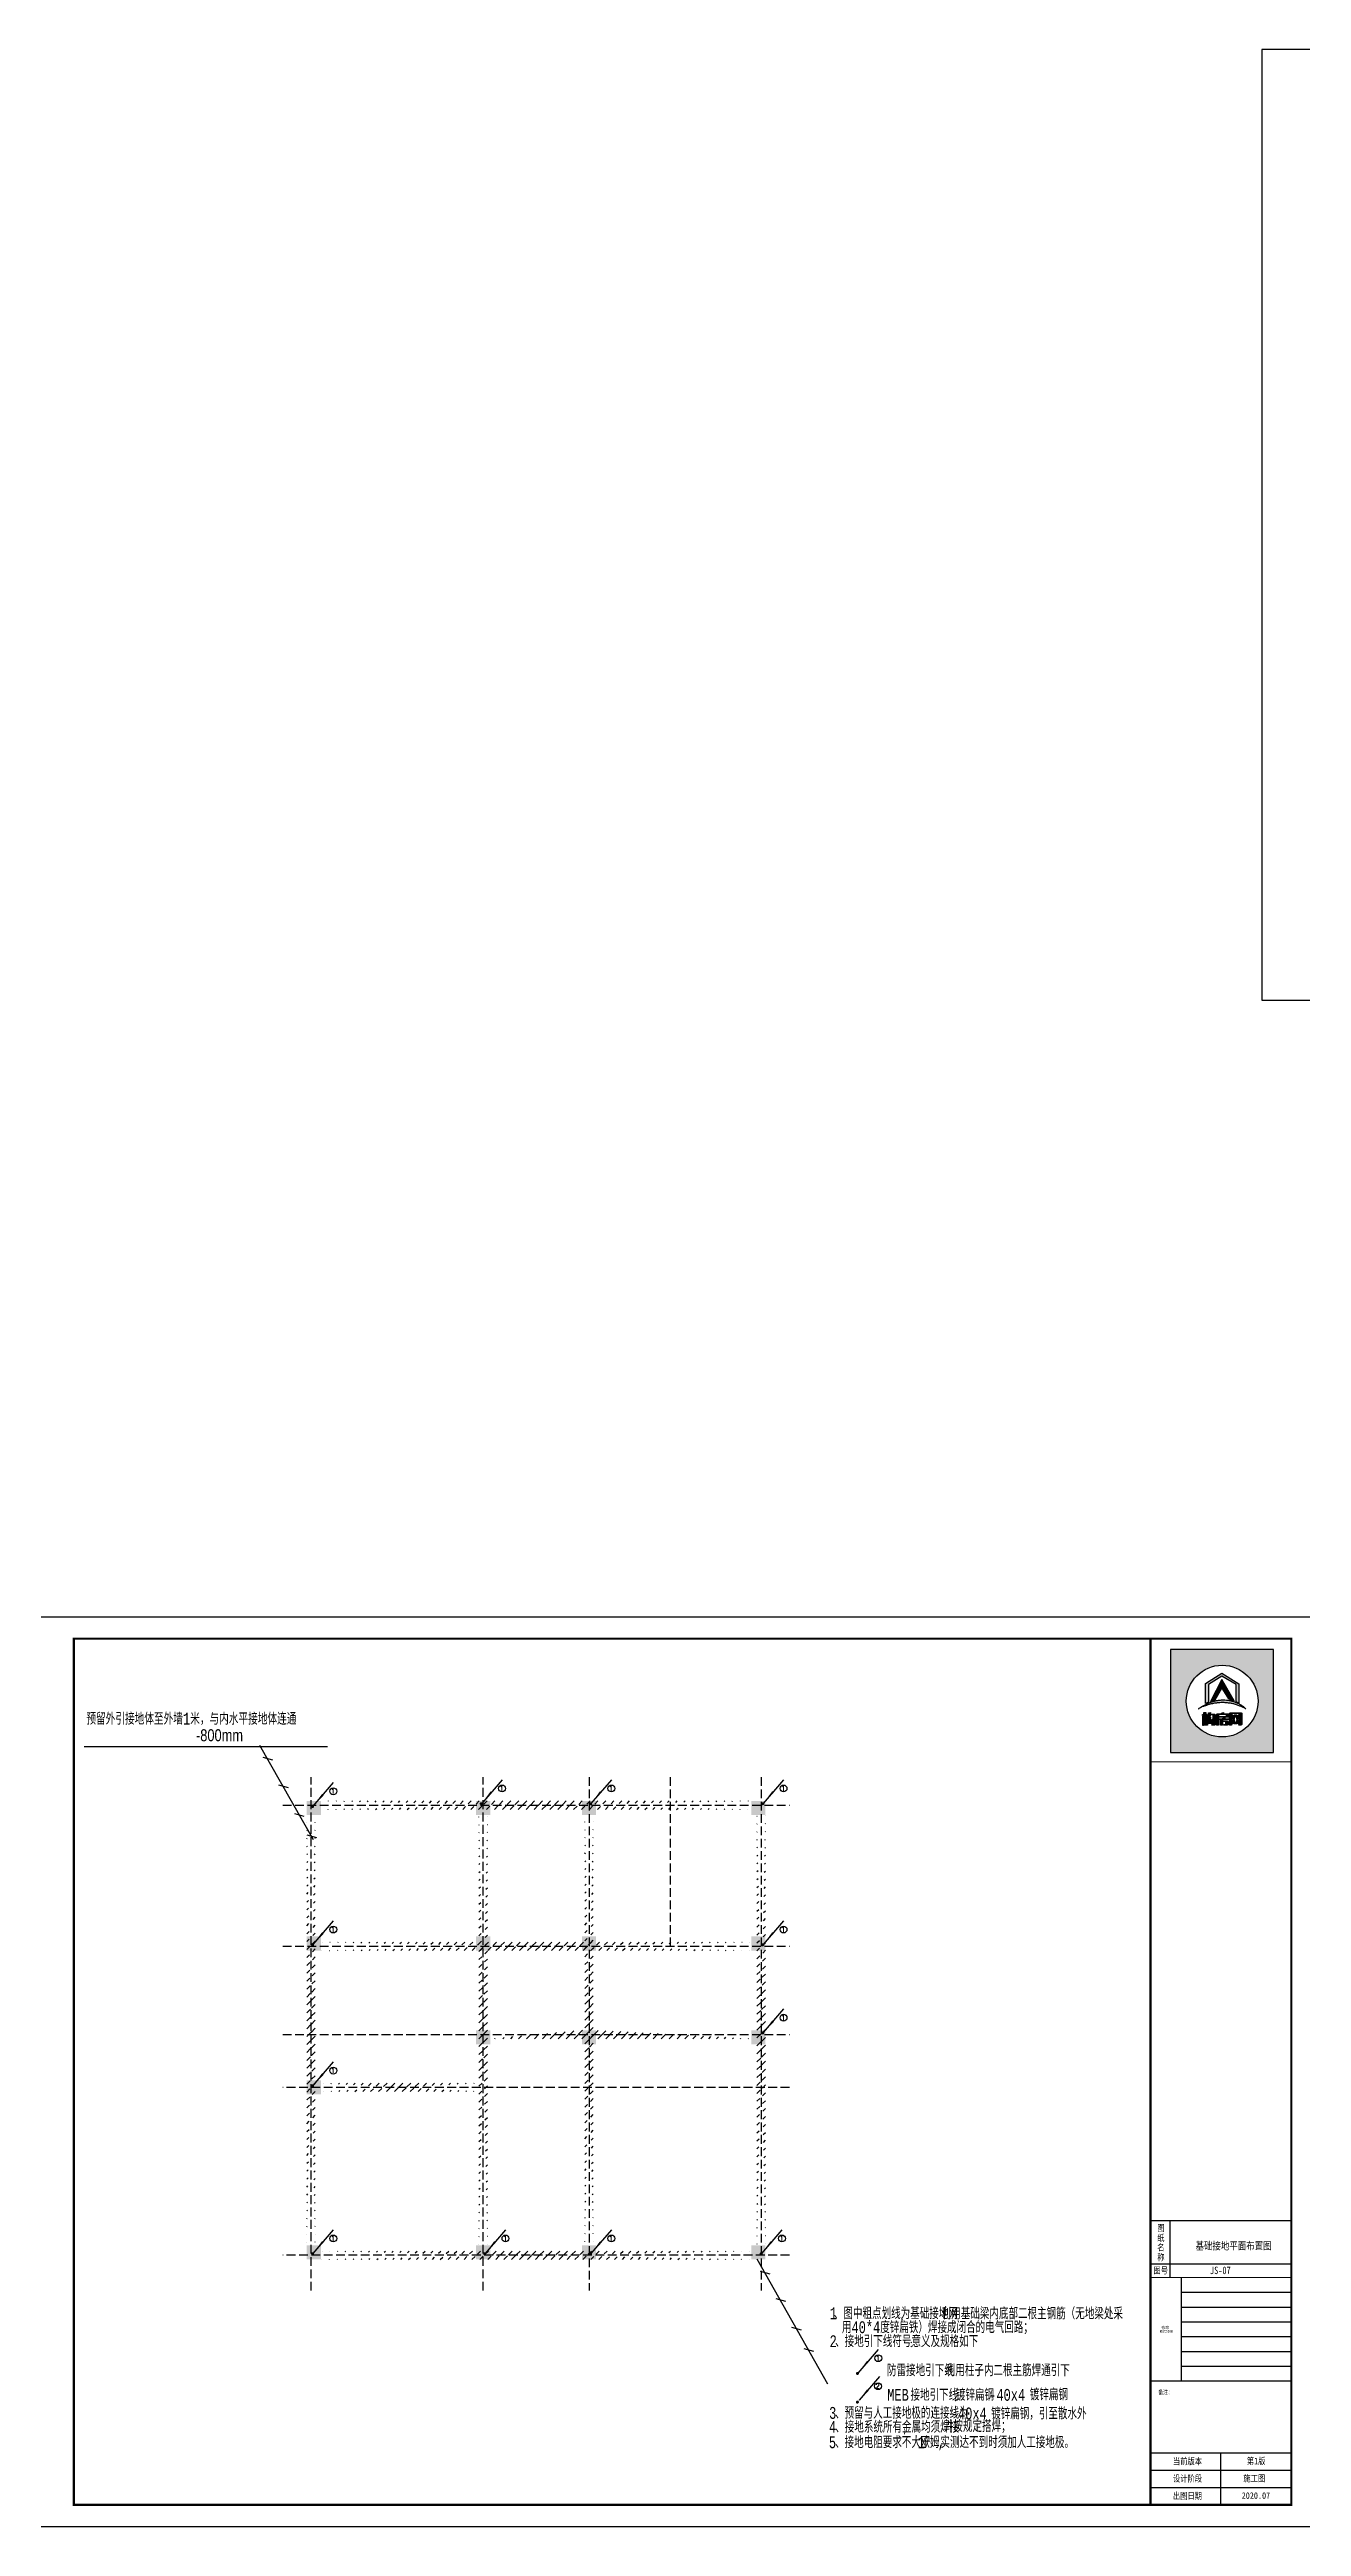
# Model space of a CAD drawing. Header units: millimetres. Extents: x -807114 to 42513, y -468455 to -61603.
# Drawn here: x -107660 to -72179, y -228981 to -158752 of the extents above; entities that cross this region are included whole.
import ezdxf
from ezdxf.enums import TextEntityAlignment as Align

# ---------------------------------------------------------------- set-up
doc = ezdxf.new("R2010")
doc.units = ezdxf.units.MM
doc.header["$LTSCALE"] = 1000
doc.linetypes.add('DASH', pattern=[0.35, 0.25, -0.1])
for name, color, linetype in [('2', 2, 'Continuous'), ('_汉字', 7, 'Continuous'), ('JD', 7, 'Continuous'), ('PUB_TEXT', 3, 'Continuous'), ('PUB_TITLE', 4, 'Continuous'), ('SHTLN', 210, 'Continuous'), ('WIRE-接地', 210, 'Continuous'), ('WIRE-照明', 230, 'Continuous'), ('建-文字', 7, 'Continuous'), ('建-轴', 1, 'Continuous')]:
    doc.layers.add(name, color=color, linetype=linetype)
doc.styles.add('_TXT', font='SIMPLEX.shx', dxfattribs={"width": 0.6})
doc.styles.add('DX8', font='stand_e1.shx', dxfattribs={"width": 0.8, "bigfont": 'stand_c1.shx'})
doc.styles.add('HZTXT', font='MONOTXT', dxfattribs={"width": 0.7, "height": 450, "bigfont": 'HZTXT'})
doc.styles.add('ROMANS', font='romans', dxfattribs={"width": 0.8})
doc.styles.add('uni-黑体', font='simhei.ttf')
doc.styles.add('ZDBOX', font='simsun.ttc', dxfattribs={"width": 0.7})
doc.styles.add('宋体', font='simsun.ttc', dxfattribs={"width": 0.8})
pattern_1 = [(45, (0, 0), (-112.2532, 112.2532), [])]

# ---------------------------------------------------------------- blocks, each defined once
blk = doc.blocks.new('sadasfafa')
h = blk.add_hatch(color=252)
h.dxf.hatch_style = 1
h.paths.add_polyline_path([(1853311, -2488040), (1853311, -2490368), (1855639, -2490368), (1855639, -2488040)])
h.paths.add_polyline_path([(1855286, -2489204, 1), (1853664, -2489204, 1)], flags=16)
edge = h.paths.add_edge_path(flags=0)
edge.add_spline(control_points=[(1853945, -2489376), (1853935, -2489385), (1854022, -2489327), (1854064, -2489324), (1854178, -2489280), (1854273, -2489257), (1854375, -2489242), (1854470, -2489236), (1854555, -2489239), (1854630, -2489250), (1854700, -2489259), (1854781, -2489280), (1854854, -2489303), (1854917, -2489335), (1854967, -2489354), (1854993, -2489368), (1855014, -2489382), (1854982, -2489354), (1854965, -2489332), (1854910, -2489297), (1854854, -2489260), (1854784, -2489234), (1854713, -2489206), (1854640, -2489189), (1854569, -2489179), (1854497, -2489176), (1854414, -2489178), (1854321, -2489198), (1854229, -2489222), (1854147, -2489257), (1854080, -2489292), (1854021, -2489325), (1853977, -2489352), (1853953, -2489369), (1853945, -2489376)], knot_values=[0, 0, 0, 0, 114.670179, 423.637006, 763.89867, 1083.683754, 1343.405239, 1688.07646, 1952.326814, 2113.699055, 2375.693807, 2595.188681, 2872.839541, 3068.155951, 3238.592156, 3348.056762, 3361.095167, 3431.805845, 3527.265261, 3733.200323, 3952.805082, 4160.23278, 4398.128766, 4650.488133, 4837.16968, 5050.428326, 5308.684497, 5588.159898, 5913.430939, 6163.12325, 6398.139207, 6601.625078, 6772.549769, 6871.149972, 6871.149972, 6871.149972, 6871.149972], degree=3, periodic=1)
h.paths.add_polyline_path([(1854530, -2489580), (1854534, -2489580), (1854534, -2489603), (1854618, -2489603), (1854618, -2489621), (1854481, -2489621), (1854481, -2489650), (1854589, -2489650), (1854599, -2489656), (1854606, -2489666), (1854606, -2489733), (1854600, -2489742), (1854590, -2489750), (1854506, -2489750), (1854514, -2489740), (1854518, -2489731), (1854552, -2489731), (1854558, -2489728), (1854560, -2489721), (1854560, -2489675), (1854558, -2489670), (1854553, -2489667), (1854481, -2489667), (1854481, -2489750), (1854436, -2489750), (1854436, -2489626), (1854433, -2489621), (1854406, -2489621), (1854406, -2489603), (1854488, -2489603), (1854488, -2489590)], flags=0)
h.paths.add_polyline_path([(1854486, -2489468), (1854506, -2489461), (1854506, -2489485), (1854510, -2489489), (1854601, -2489489), (1854609, -2489494), (1854615, -2489502), (1854615, -2489556), (1854607, -2489564), (1854599, -2489569), (1854401, -2489569), (1854394, -2489573), (1854394, -2489750), (1854349, -2489750), (1854349, -2489504), (1854355, -2489495), (1854367, -2489489), (1854462, -2489489), (1854462, -2489474)], flags=0)
h.paths.add_polyline_path([(1854394, -2489554), (1854394, -2489512), (1854404, -2489506), (1854562, -2489506), (1854570, -2489513), (1854570, -2489554)], flags=0)
h.paths.add_polyline_path([(1854214, -2489569), (1854203, -2489632), (1854193, -2489683), (1854194, -2489689), (1854218, -2489689), (1854220, -2489683), (1854214, -2489633), (1854254, -2489614), (1854263, -2489686), (1854263, -2489700), (1854255, -2489709), (1854159, -2489709), (1854150, -2489702), (1854148, -2489692), (1854173, -2489569)], flags=0)
h.paths.add_polyline_path([(1854187, -2489466), (1854213, -2489458), (1854207, -2489496), (1854296, -2489496), (1854305, -2489498), (1854312, -2489505), (1854314, -2489513), (1854314, -2489733), (1854310, -2489741), (1854301, -2489750), (1854231, -2489750), (1854238, -2489741), (1854243, -2489730), (1854261, -2489730), (1854268, -2489727), (1854270, -2489720), (1854270, -2489531), (1854270, -2489526), (1854267, -2489521), (1854260, -2489516), (1854202, -2489516), (1854201, -2489534), (1854196, -2489558), (1854150, -2489558), (1854159, -2489535), (1854165, -2489504), (1854167, -2489471)], flags=0)
h.paths.add_polyline_path([(1854140, -2489544), (1854140, -2489750), (1854114, -2489750), (1854114, -2489544)], flags=0)
h.paths.add_polyline_path([(1854056, -2489544), (1854053, -2489750), (1854031, -2489750), (1854031, -2489544)], flags=0)
h.paths.add_polyline_path([(1854107, -2489459), (1854107, -2489508), (1854139, -2489508), (1854139, -2489527), (1854107, -2489527), (1854107, -2489750), (1854062, -2489750), (1854062, -2489527), (1854029, -2489527), (1854029, -2489508), (1854062, -2489508), (1854062, -2489459)], flags=0)
h.paths.add_polyline_path([(1854209, -2489211), (1854471, -2488714), (1854743, -2489200), (1854618, -2489155), (1854470, -2488913), (1854318, -2489172)], flags=0)
h.paths.add_polyline_path([(1854102, -2488808), (1854470, -2488575), (1854848, -2488810), (1854848, -2489247), (1854790, -2489223), (1854790, -2488832), (1854471, -2488643), (1854168, -2488829), (1854168, -2489231), (1854102, -2489257)], flags=0)
h.paths.add_polyline_path([(1854685, -2489750), (1854641, -2489750), (1854641, -2489488), (1854641, -2489484), (1854646, -2489475), (1854656, -2489467), (1854898, -2489467), (1854907, -2489471), (1854916, -2489478), (1854916, -2489731), (1854908, -2489743), (1854902, -2489750), (1854847, -2489750), (1854858, -2489732), (1854866, -2489731), (1854869, -2489724), (1854869, -2489718), (1854867, -2489718), (1854836, -2489718), (1854826, -2489684), (1854814, -2489718), (1854746, -2489718), (1854736, -2489684), (1854722, -2489718), (1854689, -2489718), (1854689, -2489709), (1854691, -2489709), (1854720, -2489621), (1854685, -2489512)], flags=0)
h.paths.add_polyline_path([(1854779, -2489518), (1854809, -2489621), (1854781, -2489709), (1854777, -2489709), (1854750, -2489621), (1854775, -2489518)], flags=0)
h = blk.add_hatch(color=7)
h.dxf.hatch_style = 1
h.paths.add_polyline_path([(1854102, -2489257), (1854168, -2489231), (1854168, -2488829), (1854471, -2488643), (1854790, -2488832), (1854790, -2489223), (1854848, -2489247), (1854848, -2488810), (1854470, -2488575), (1854102, -2488808)])
h = blk.add_hatch(color=7)
h.dxf.hatch_style = 1
h.paths.add_polyline_path([(1854318, -2489172), (1854470, -2488913), (1854618, -2489155), (1854743, -2489200), (1854471, -2488714), (1854209, -2489211)])
h = blk.add_hatch(color=7)
h.dxf.hatch_style = 1
edge = h.paths.add_edge_path()
edge.add_spline(control_points=[(1853945, -2489376), (1853953, -2489369), (1853977, -2489352), (1854021, -2489325), (1854080, -2489292), (1854147, -2489257), (1854229, -2489222), (1854321, -2489198), (1854414, -2489178), (1854497, -2489176), (1854569, -2489179), (1854640, -2489189), (1854713, -2489206), (1854784, -2489234), (1854854, -2489260), (1854910, -2489297), (1854965, -2489332), (1854982, -2489354), (1855014, -2489382), (1854993, -2489368), (1854967, -2489354), (1854917, -2489335), (1854854, -2489303), (1854781, -2489280), (1854700, -2489259), (1854630, -2489250), (1854555, -2489239), (1854470, -2489236), (1854375, -2489242), (1854273, -2489257), (1854178, -2489280), (1854064, -2489324), (1854022, -2489327), (1853935, -2489385), (1853945, -2489376)], knot_values=[0, 0, 0, 0, 98.600203, 269.524894, 473.010766, 708.026723, 957.719033, 1282.990074, 1562.465475, 1820.721647, 2033.980292, 2220.661839, 2473.021206, 2710.917192, 2918.34489, 3137.949649, 3343.884711, 3439.344127, 3510.054805, 3523.09321, 3632.557816, 3802.994021, 3998.310431, 4275.961291, 4495.456165, 4757.450917, 4918.823158, 5183.073513, 5527.744733, 5787.466218, 6107.251302, 6447.512966, 6756.479793, 6871.149972, 6871.149972, 6871.149972, 6871.149972], degree=3, periodic=1)
h = blk.add_hatch(color=7)
h.dxf.hatch_style = 1
h.paths.add_polyline_path([(1854062, -2489459), (1854062, -2489508), (1854029, -2489508), (1854029, -2489527), (1854062, -2489527), (1854062, -2489750), (1854107, -2489750), (1854107, -2489527), (1854139, -2489527), (1854139, -2489508), (1854107, -2489508), (1854107, -2489459)])
h = blk.add_hatch(color=7)
h.dxf.hatch_style = 1
h.paths.add_polyline_path([(1854031, -2489544), (1854031, -2489750), (1854053, -2489750), (1854056, -2489544)])
h = blk.add_hatch(color=7)
h.dxf.hatch_style = 1
h.paths.add_polyline_path([(1854114, -2489544), (1854114, -2489750), (1854140, -2489750), (1854140, -2489544)])
h = blk.add_hatch(color=7)
h.dxf.hatch_style = 1
h.paths.add_polyline_path([(1854173, -2489569), (1854148, -2489692), (1854150, -2489702), (1854159, -2489709), (1854255, -2489709), (1854263, -2489700), (1854263, -2489686), (1854254, -2489614), (1854214, -2489633), (1854220, -2489683), (1854218, -2489689), (1854194, -2489689), (1854193, -2489683), (1854203, -2489632), (1854214, -2489569)])
h = blk.add_hatch(color=7)
h.dxf.hatch_style = 1
h.paths.add_polyline_path([(1854167, -2489471), (1854165, -2489504), (1854159, -2489535), (1854150, -2489558), (1854196, -2489558), (1854201, -2489534), (1854202, -2489516), (1854260, -2489516), (1854267, -2489521), (1854270, -2489526), (1854270, -2489531), (1854270, -2489720), (1854268, -2489727), (1854261, -2489730), (1854243, -2489730), (1854238, -2489741), (1854231, -2489750), (1854301, -2489750), (1854310, -2489741), (1854314, -2489733), (1854314, -2489513), (1854312, -2489505), (1854305, -2489498), (1854296, -2489496), (1854207, -2489496), (1854213, -2489458), (1854187, -2489466)])
h = blk.add_hatch(color=7)
h.dxf.hatch_style = 1
h.paths.add_polyline_path([(1854462, -2489474), (1854462, -2489489), (1854367, -2489489), (1854355, -2489495), (1854349, -2489504), (1854349, -2489750), (1854394, -2489750), (1854394, -2489573), (1854401, -2489569), (1854599, -2489569), (1854607, -2489564), (1854615, -2489556), (1854615, -2489502), (1854609, -2489494), (1854601, -2489489), (1854510, -2489489), (1854506, -2489485), (1854506, -2489461), (1854486, -2489468)])
h.paths.add_polyline_path([(1854394, -2489554), (1854394, -2489512), (1854404, -2489506), (1854562, -2489506), (1854570, -2489513), (1854570, -2489554)], flags=16)
h = blk.add_hatch(color=7)
h.dxf.hatch_style = 1
h.paths.add_polyline_path([(1854488, -2489590), (1854488, -2489603), (1854406, -2489603), (1854406, -2489621), (1854433, -2489621), (1854436, -2489626), (1854436, -2489750), (1854481, -2489750), (1854481, -2489667), (1854553, -2489667), (1854558, -2489670), (1854560, -2489675), (1854560, -2489721), (1854558, -2489728), (1854552, -2489731), (1854518, -2489731), (1854514, -2489740), (1854506, -2489750), (1854590, -2489750), (1854600, -2489742), (1854606, -2489733), (1854606, -2489666), (1854599, -2489656), (1854589, -2489650), (1854481, -2489650), (1854481, -2489621), (1854618, -2489621), (1854618, -2489603), (1854534, -2489603), (1854534, -2489580), (1854530, -2489580)])
h = blk.add_hatch(color=7)
h.dxf.hatch_style = 1
h.paths.add_polyline_path([(1854685, -2489512), (1854685, -2489493), (1854693, -2489483), (1854862, -2489483), (1854869, -2489491), (1854869, -2489724), (1854866, -2489731), (1854858, -2489732), (1854847, -2489750), (1854902, -2489750), (1854908, -2489743), (1854916, -2489731), (1854916, -2489478), (1854907, -2489471), (1854898, -2489467), (1854656, -2489467), (1854646, -2489475), (1854641, -2489484), (1854641, -2489488), (1854641, -2489750), (1854685, -2489750)])
h = blk.add_hatch(color=7)
h.dxf.hatch_style = 1
h.paths.add_polyline_path([(1854866, -2489709), (1854840, -2489621), (1854866, -2489512), (1854836, -2489512), (1854824, -2489558), (1854808, -2489512), (1854745, -2489512), (1854734, -2489557), (1854719, -2489512), (1854689, -2489512), (1854720, -2489621), (1854691, -2489709), (1854689, -2489709), (1854689, -2489710), (1854689, -2489718), (1854722, -2489718), (1854736, -2489684), (1854746, -2489718), (1854814, -2489718), (1854826, -2489684), (1854836, -2489718), (1854867, -2489718), (1854867, -2489709)])
h.paths.add_polyline_path([(1854779, -2489518), (1854809, -2489621), (1854781, -2489709), (1854777, -2489709), (1854750, -2489621), (1854775, -2489518)], flags=16)
for points in [[(1855639, -2488040), (1853311, -2488040), (1853311, -2490368), (1855639, -2490368)], [(1854102, -2489257), (1854102, -2488808), (1854470, -2488575), (1854848, -2488810), (1854848, -2489247), (1854790, -2489223), (1854790, -2488832), (1854471, -2488643), (1854168, -2488829), (1854168, -2489231)], [(1854209, -2489211), (1854318, -2489172), (1854470, -2488913), (1854618, -2489155), (1854743, -2489200), (1854471, -2488714)], [(1854062, -2489459), (1854107, -2489459), (1854107, -2489508), (1854139, -2489508), (1854139, -2489527), (1854107, -2489527), (1854107, -2489750), (1854062, -2489750), (1854062, -2489527), (1854029, -2489527), (1854029, -2489508), (1854062, -2489508)], [(1854056, -2489544), (1854031, -2489544), (1854031, -2489750), (1854053, -2489750)], [(1854114, -2489544), (1854140, -2489544), (1854140, -2489750), (1854114, -2489750)], [(1854462, -2489474), (1854486, -2489468), (1854506, -2489461), (1854506, -2489485), (1854510, -2489489), (1854601, -2489489), (1854609, -2489494), (1854615, -2489502), (1854615, -2489556), (1854607, -2489564), (1854599, -2489569), (1854401, -2489569), (1854394, -2489573), (1854394, -2489750), (1854349, -2489750), (1854349, -2489504), (1854355, -2489495), (1854367, -2489489), (1854462, -2489489)], [(1854394, -2489554), (1854570, -2489554), (1854570, -2489513), (1854562, -2489506), (1854404, -2489506), (1854394, -2489512)], [(1854488, -2489590), (1854530, -2489580), (1854534, -2489580), (1854534, -2489603), (1854618, -2489603), (1854618, -2489621), (1854481, -2489621), (1854481, -2489650), (1854589, -2489650), (1854599, -2489656), (1854606, -2489666), (1854606, -2489733), (1854600, -2489742), (1854590, -2489750), (1854506, -2489750), (1854514, -2489740), (1854518, -2489731), (1854552, -2489731), (1854558, -2489728), (1854560, -2489721), (1854560, -2489675), (1854558, -2489670), (1854553, -2489667), (1854481, -2489667), (1854481, -2489750), (1854436, -2489750), (1854436, -2489626), (1854433, -2489621), (1854406, -2489621), (1854406, -2489603), (1854488, -2489603)], [(1854641, -2489750), (1854641, -2489488), (1854641, -2489484), (1854646, -2489475), (1854656, -2489467), (1854898, -2489467), (1854907, -2489471), (1854916, -2489478), (1854916, -2489731), (1854908, -2489743), (1854902, -2489750), (1854847, -2489750), (1854858, -2489732), (1854866, -2489731), (1854869, -2489724), (1854869, -2489491), (1854862, -2489483), (1854693, -2489483), (1854685, -2489493), (1854685, -2489750)], [(1854775, -2489518), (1854779, -2489518), (1854809, -2489621), (1854781, -2489709), (1854777, -2489709), (1854750, -2489621)]]:
    blk.add_lwpolyline(points, close=True)
for points in [[(1854173, -2489569), (1854214, -2489569), (1854203, -2489632), (1854193, -2489683), (1854194, -2489689), (1854218, -2489689), (1854220, -2489683), (1854214, -2489633), (1854254, -2489614), (1854263, -2489686), (1854263, -2489700), (1854255, -2489709), (1854159, -2489709), (1854150, -2489702), (1854148, -2489692), (1854173, -2489569)], [(1854167, -2489471), (1854187, -2489466), (1854213, -2489458), (1854207, -2489496), (1854296, -2489496), (1854305, -2489498), (1854312, -2489505), (1854314, -2489513), (1854314, -2489733), (1854310, -2489741), (1854301, -2489750), (1854231, -2489750), (1854238, -2489741), (1854243, -2489730), (1854261, -2489730), (1854268, -2489727), (1854270, -2489720), (1854270, -2489531), (1854270, -2489526), (1854267, -2489521), (1854260, -2489516), (1854202, -2489516), (1854201, -2489534), (1854196, -2489558), (1854150, -2489558), (1854150, -2489558), (1854159, -2489535), (1854165, -2489504), (1854167, -2489471)], [(1854866, -2489709), (1854866, -2489709), (1854867, -2489709), (1854867, -2489718), (1854836, -2489718), (1854826, -2489684), (1854814, -2489718), (1854746, -2489718), (1854736, -2489684), (1854722, -2489718), (1854689, -2489718), (1854689, -2489710), (1854689, -2489709), (1854691, -2489709), (1854720, -2489621), (1854689, -2489512)]]:
    blk.add_lwpolyline(points)
at = {"color": 7}
blk.add_lwpolyline([(1854689, -2489512), (1854719, -2489512), (1854734, -2489557), (1854745, -2489512), (1854808, -2489512), (1854824, -2489558), (1854836, -2489512), (1854866, -2489512), (1854840, -2489621), (1854866, -2489709)], dxfattribs=at)
blk.add_circle((1854475, -2489204), 811)
at = {"start_tangent": (-0.74079, -0.671736), "end_tangent": (-0.74079, -0.671736)}
blk.add_spline([(1853945, -2489376), (1853977, -2489357), (1854071, -2489318), (1854178, -2489282), (1854280, -2489257), (1854365, -2489245), (1854479, -2489238), (1854566, -2489241), (1854619, -2489248), (1854704, -2489261), (1854775, -2489279), (1854861, -2489308), (1854920, -2489335), (1854972, -2489357), (1855003, -2489375), (1855007, -2489377), (1854990, -2489361), (1854968, -2489339), (1854913, -2489299), (1854851, -2489261), (1854787, -2489235), (1854714, -2489208), (1854633, -2489189), (1854572, -2489180), (1854501, -2489177), (1854416, -2489181), (1854326, -2489198), (1854222, -2489227), (1854146, -2489259), (1854077, -2489294), (1854019, -2489327), (1853971, -2489357), (1853945, -2489376)], degree=3, dxfattribs=at)
blk = doc.blocks.new('$TelecSys$00000008')
blk.add_line((0.4, 0.4), (-0.4, -0.4))

msp = doc.modelspace()

# ---------------------------------------------------------------- hatches: boundary and pattern name
h = msp.add_hatch(color=256)
h.dxf.hatch_style = 1
h.paths.add_polyline_path([(-87770.3, -212251.3), (-87770.3, -212651.3), (-87370.3, -212651.3), (-87370.3, -212251.3)])
h.paths.add_polyline_path([(-100370.3, -221011.3), (-100370.3, -221411.3), (-99970.3, -221411.3), (-99970.3, -221011.3)])
h.paths.add_polyline_path([(-92570.3, -214911.3), (-92570.3, -215311.3), (-92170.3, -215311.3), (-92170.3, -214911.3)])
h.paths.add_polyline_path([(-100370.3, -216331.3), (-100370.3, -216731.3), (-99970.3, -216731.3), (-99970.3, -216331.3)])
h.paths.add_polyline_path([(-95570.3, -212251.3), (-95570.3, -212651.3), (-95170.3, -212651.3), (-95170.3, -212251.3)])
h.paths.add_polyline_path([(-87770.3, -208811.3), (-87370.3, -208811.3), (-87370.3, -208411.3), (-87770.3, -208411.3)])
h.paths.add_polyline_path([(-100370.3, -208811.3), (-99970.3, -208811.3), (-99970.3, -208411.3), (-100370.3, -208411.3)])
h.paths.add_polyline_path([(-92570.3, -221011.3), (-92570.3, -221411.3), (-92170.3, -221411.3), (-92170.3, -221011.3)])
h.paths.add_polyline_path([(-87770.3, -221011.3), (-87770.3, -221411.3), (-87370.3, -221411.3), (-87370.3, -221011.3)])
h.paths.add_polyline_path([(-100370.3, -212251.3), (-100370.3, -212651.3), (-99970.3, -212651.3), (-99970.3, -212251.3)])
h.paths.add_polyline_path([(-95570.3, -221011.3), (-95570.3, -221411.3), (-95170.3, -221411.3), (-95170.3, -221011.3)])
h.paths.add_polyline_path([(-95570.3, -208811.3), (-95170.3, -208811.3), (-95170.3, -208411.3), (-95570.3, -208411.3)])
h.paths.add_polyline_path([(-92570.3, -208811.3), (-92170.3, -208811.3), (-92170.3, -208411.3), (-92570.3, -208411.3)])
h.paths.add_polyline_path([(-87770.3, -214911.3), (-87770.3, -215311.3), (-87370.3, -215311.3), (-87370.3, -214911.3)])
h.paths.add_polyline_path([(-92570.3, -212251.3), (-92570.3, -212651.3), (-92170.3, -212651.3), (-92170.3, -212251.3)])
h.paths.add_polyline_path([(-95570.3, -214911.3), (-95570.3, -215311.3), (-95170.3, -215311.3), (-95170.3, -214911.3)])
at = {"layer": 'WIRE-照明'}
h = msp.add_hatch(dxfattribs=at)
h.set_pattern_fill('ANSI31', color=6, scale=100)
h.set_pattern_definition(pattern_1)
edge = h.paths.add_edge_path()
edge.add_line((-87770.3, -208651.3), (-89890.3, -208651.3))
edge.add_line((-90130.3, -208651.3), (-92170.3, -208651.3))
edge.add_line((-92570.3, -208651.3), (-95170.3, -208651.3))
edge.add_line((-95570.3, -208651.3), (-99970.3, -208651.3))
edge.add_line((-87770.3, -208411.3), (-92170.3, -208411.3))
edge.add_line((-92570.3, -208411.3), (-95170.3, -208411.3))
edge.add_line((-95570.3, -208411.3), (-99970.3, -208411.3))
h = msp.add_hatch(dxfattribs=at)
h.set_pattern_fill('ANSI31', color=6, scale=100)
h.set_pattern_definition(pattern_1)
edge = h.paths.add_edge_path()
edge.add_line((-100130.3, -208811.3), (-100130.3, -212251.3))
edge.add_line((-100130.3, -212651.3), (-100130.3, -216331.3))
edge.add_line((-100130.3, -216731.3), (-100130.3, -221011.3))
edge.add_line((-100370.3, -208811.3), (-100370.3, -212251.3))
edge.add_line((-100370.3, -212651.3), (-100370.3, -216331.3))
edge.add_line((-100370.3, -216731.3), (-100370.3, -221011.3))
h = msp.add_hatch(dxfattribs=at)
h.set_pattern_fill('ANSI31', color=6, scale=100)
h.set_pattern_definition(pattern_1)
edge = h.paths.add_edge_path()
edge.add_line((-95250.3, -208811.3), (-95250.3, -212251.3))
edge.add_line((-95250.3, -212651.3), (-95250.3, -214911.3))
edge.add_line((-95250.3, -215311.3), (-95250.3, -221011.3))
edge.add_line((-95490.3, -208811.3), (-95490.3, -212251.3))
edge.add_line((-95490.3, -212651.3), (-95490.3, -214911.3))
edge.add_line((-95490.3, -215311.3), (-95490.3, -216411.3))
edge.add_line((-95490.3, -216651.3), (-95490.3, -221011.3))
h = msp.add_hatch(dxfattribs=at)
h.set_pattern_fill('ANSI31', color=6, scale=100)
h.set_pattern_definition(pattern_1)
edge = h.paths.add_edge_path()
edge.add_line((-92490.3, -221011.3), (-92490.3, -215311.3))
edge.add_line((-92490.3, -214911.3), (-92490.3, -212651.3))
edge.add_line((-92490.3, -212251.3), (-92490.3, -208811.3))
edge.add_line((-92250.3, -221011.3), (-92250.3, -215311.3))
edge.add_line((-92250.3, -214911.3), (-92250.3, -212651.3))
edge.add_line((-92250.3, -212251.3), (-92250.3, -208811.3))
h = msp.add_hatch(dxfattribs=at)
h.set_pattern_fill('ANSI31', color=6, scale=100)
h.set_pattern_definition(pattern_1)
edge = h.paths.add_edge_path()
edge.add_line((-87610.3, -221011.3), (-87610.3, -215311.3))
edge.add_line((-87610.3, -214911.3), (-87610.3, -212651.3))
edge.add_line((-87610.3, -212251.3), (-87610.3, -208811.3))
edge.add_line((-87370.3, -221011.3), (-87370.3, -215311.3))
edge.add_line((-87370.3, -214911.3), (-87370.3, -212651.3))
edge.add_line((-87370.3, -212251.3), (-87370.3, -208811.3))
h = msp.add_hatch(dxfattribs=at)
h.set_pattern_fill('ANSI31', color=6, scale=100)
h.set_pattern_definition(pattern_1)
edge = h.paths.add_edge_path()
edge.add_line((-87770.3, -212651.3), (-92170.3, -212651.3))
edge.add_line((-92570.3, -212651.3), (-95170.3, -212651.3))
edge.add_line((-95570.3, -212651.3), (-99970.3, -212651.3))
edge.add_line((-87770.3, -212411.3), (-89890.3, -212411.3))
edge.add_line((-90130.3, -212411.3), (-92170.3, -212411.3))
edge.add_line((-92570.3, -212411.3), (-95170.3, -212411.3))
edge.add_line((-95570.3, -212411.3), (-99970.3, -212411.3))
h = msp.add_hatch(dxfattribs=at)
h.set_pattern_fill('ANSI31', color=6, scale=100)
h.set_pattern_definition(pattern_1)
edge = h.paths.add_edge_path()
edge.add_line((-95170.3, -215151.3), (-92570.3, -215151.3))
edge.add_line((-92170.3, -215151.3), (-87770.3, -215151.3))
edge.add_line((-92170.3, -214911.3), (-87770.3, -214911.3))
edge.add_line((-95170.3, -214911.3), (-92570.3, -214911.3))
h = msp.add_hatch(dxfattribs=at)
h.set_pattern_fill('ANSI31', color=6, scale=100)
h.set_pattern_definition(pattern_1)
edge = h.paths.add_edge_path()
edge.add_line((-95490.3, -216411.3), (-99970.3, -216411.3))
edge.add_line((-95490.3, -216651.3), (-99970.3, -216651.3))
h = msp.add_hatch(dxfattribs=at)
h.set_pattern_fill('ANSI31', color=6, scale=100)
h.set_pattern_definition(pattern_1)
edge = h.paths.add_edge_path()
edge.add_line((-99970.3, -221171.3), (-95570.3, -221171.3))
edge.add_line((-95170.3, -221171.3), (-92570.3, -221171.3))
edge.add_line((-92170.3, -221171.3), (-87770.3, -221171.3))
edge.add_line((-99970.3, -221411.3), (-95570.3, -221411.3))
edge.add_line((-95170.3, -221411.3), (-92570.3, -221411.3))
edge.add_line((-92170.3, -221411.3), (-87770.3, -221411.3))

# ---------------------------------------------------------------- linework, layer by layer
for p, q in [((-75903.2, -221921.3), (-75903.2, -220309.7)), ((-76455.8, -221537.6), (-72465.4, -221537.6))]:
    msp.add_line(p, q)
at = {"const_width": 30.7}
for points in [[(-76455.8, -207298.6), (-72465.4, -207298.6)], [(-76455.8, -220309.7), (-72465.4, -220309.7)], [(-76455.8, -221921.3), (-72465.4, -221921.3)], [(-76455.8, -224854.5), (-72465.4, -224854.5)]]:
    msp.add_lwpolyline(points, dxfattribs=at)
at = {"layer": '2'}
for p, q in [((-94836.1, -207808.3), (-95412.8, -208478.9)), ((-91738, -207808.3), (-92314.7, -208478.9)), ((-86858, -207808.3), (-87434.7, -208478.9)), ((-99618, -207887.1), (-100194.7, -208557.7)), ((-99618, -211808.3), (-100194.7, -212478.9)), ((-86858, -211808.3), (-87434.7, -212478.9)), ((-86858, -214308.3), (-87434.7, -214978.9)), ((-99618, -215808.3), (-100194.7, -216478.9)), ((-99618, -220568.3), (-100194.7, -221238.9)), ((-94738, -220568.3), (-95314.7, -221238.9)), ((-91738, -220568.3), (-92314.7, -221238.9)), ((-86902.7, -220568.3), (-87479.4, -221238.9)), ((-84173.2, -223961.7), (-84749.9, -224632.3)), ((-84140.6, -224732.2), (-84717.3, -225402.8))]:
    msp.add_line(p, q, dxfattribs=at)
for points, const_width in [([(-100185.8, -208565.7, 1), (-100228.7, -208568.4, 1)], 43), ([(-100195.7, -208554, 1), (-100220.3, -208555.5, 1)], 24.6), ([(-95403.9, -208486.9, 1), (-95446.8, -208489.6, 1)], 43), ([(-95413.8, -208475.2, 1), (-95438.4, -208476.7, 1)], 24.6), ([(-92305.8, -208486.9, 1), (-92348.7, -208489.6, 1)], 43), ([(-92315.7, -208475.2, 1), (-92340.3, -208476.7, 1)], 24.6), ([(-87425.8, -208486.9, 1), (-87468.7, -208489.6, 1)], 43), ([(-87435.7, -208475.2, 1), (-87460.3, -208476.7, 1)], 24.6), ([(-100185.8, -212486.9, 1), (-100228.7, -212489.6, 1)], 43), ([(-100195.7, -212475.2, 1), (-100220.3, -212476.7, 1)], 24.6), ([(-87425.8, -212486.9, 1), (-87468.7, -212489.6, 1)], 43), ([(-87435.7, -212475.2, 1), (-87460.3, -212476.7, 1)], 24.6), ([(-87425.8, -214986.9, 1), (-87468.7, -214989.6, 1)], 43), ([(-87435.7, -214975.2, 1), (-87460.3, -214976.7, 1)], 24.6), ([(-100185.8, -216486.9, 1), (-100228.7, -216489.6, 1)], 43), ([(-100195.7, -216475.2, 1), (-100220.3, -216476.7, 1)], 24.6), ([(-100185.8, -221246.9, 1), (-100228.7, -221249.6, 1)], 43), ([(-100195.7, -221235.2, 1), (-100220.3, -221236.7, 1)], 24.6), ([(-95305.8, -221246.9, 1), (-95348.7, -221249.6, 1)], 43), ([(-95315.7, -221235.2, 1), (-95340.3, -221236.7, 1)], 24.6), ([(-92305.8, -221246.9, 1), (-92348.7, -221249.6, 1)], 43), ([(-92315.7, -221235.2, 1), (-92340.3, -221236.7, 1)], 24.6), ([(-87470.5, -221246.9, 1), (-87513.4, -221249.6, 1)], 43), ([(-87480.4, -221235.2, 1), (-87505, -221236.7, 1)], 24.6), ([(-84740.9, -224640.3, 1), (-84783.9, -224643, 1)], 43), ([(-84750.9, -224628.6, 1), (-84775.5, -224630.1, 1)], 24.6), ([(-84743.4, -225454.4, 1), (-84786.3, -225457, 1)], 43), ([(-84753.3, -225442.7, 1), (-84777.9, -225444.2, 1)], 24.6)]:
    msp.add_lwpolyline(points, format="xyb", close=True, dxfattribs=dict(at, const_width=const_width))
for points in [[(-100194.7, -208557.7, 0, 61.5, 0), (-99914.5, -208231.8, 61.5, 61.5, 0)], [(-95412.8, -208478.9, 0, 61.5, 0), (-95132.6, -208153.1, 61.5, 61.5, 0)], [(-92314.7, -208478.9, 0, 61.5, 0), (-92034.5, -208153.1, 61.5, 61.5, 0)], [(-87434.7, -208478.9, 0, 61.5, 0), (-87154.5, -208153.1, 61.5, 61.5, 0)], [(-100194.7, -212478.9, 0, 61.5, 0), (-99914.5, -212153.1, 61.5, 61.5, 0)], [(-87434.7, -212478.9, 0, 61.5, 0), (-87154.5, -212153.1, 61.5, 61.5, 0)], [(-87434.7, -214978.9, 0, 61.5, 0), (-87154.5, -214653.1, 61.5, 61.5, 0)], [(-100194.7, -216478.9, 0, 61.5, 0), (-99914.5, -216153.1, 61.5, 61.5, 0)], [(-100194.7, -221238.9, 0, 61.5, 0), (-99914.5, -220913.1, 61.5, 61.5, 0)], [(-95314.7, -221238.9, 0, 61.5, 0), (-95034.5, -220913.1, 61.5, 61.5, 0)], [(-92314.7, -221238.9, 0, 61.5, 0), (-92034.5, -220913.1, 61.5, 61.5, 0)], [(-87479.4, -221238.9, 0, 61.5, 0), (-87199.2, -220913.1, 61.5, 61.5, 0)], [(-84749.9, -224632.3, 0, 61.5, 0), (-84469.7, -224306.4, 61.5, 61.5, 0)], [(-84752.3, -225446.3, 0, 61.5, 0), (-84472.1, -225120.5, 61.5, 61.5, 0)]]:
    msp.add_lwpolyline(points, format="xyseb", dxfattribs=at)
at = {"layer": '_汉字'}
msp.add_line((-99783.2, -206879.7), (-106682.5, -206879.7), dxfattribs=at)
at = {"layer": 'JD'}
for centre in [(-99618, -208135.1), (-94836.1, -208056.3), (-91738, -208056.3), (-86858, -208056.3), (-99618, -212056.3), (-86858, -212056.3), (-86858, -214556.3), (-99618, -216056.3), (-99618, -220816.3), (-94738, -220816.3), (-91738, -220816.3), (-86902.6, -220816.3), (-84173.1, -224209.7), (-84179.7, -225005.1)]:
    msp.add_circle(centre, 97.4, dxfattribs=at)
at = {"layer": 'PUB_TITLE'}
for p, q in [((-76455.8, -226893.9), (-72465.4, -226893.9)), ((-76455.8, -227385), (-72465.4, -227385)), ((-74460.6, -228367.3), (-74460.6, -226893.9)), ((-76455.8, -227876.2), (-72465.4, -227876.2))]:
    msp.add_line(p, q, dxfattribs=at)
for points in [[(-73298.2, -185706), (-35176.8, -185706), (-35176.8, -158751.5), (-73298.2, -158751.5)], [(-108317.5, -228981.2), (-71851.5, -228981.2), (-71851.5, -203197.1), (-108317.5, -203197.1)], [(-106972.2, -228367.3), (-72465.4, -228367.3), (-72465.4, -203811), (-106972.2, -203811)]]:
    msp.add_lwpolyline(points, close=True, dxfattribs=at)
at = {"layer": 'PUB_TITLE', "const_width": 61.4}
msp.add_lwpolyline([(-106972.2, -228367.3), (-72465.4, -228367.3), (-72465.4, -203811), (-106972.2, -203811)], close=True, dxfattribs=at)
msp.add_lwpolyline([(-76455.8, -228367.3), (-76455.8, -203811)], dxfattribs=at)
at = {"layer": 'PUB_TITLE'}
msp.add_lwpolyline([(-76455.8, -224854.5), (-72465.4, -224854.5)], dxfattribs=at)
for points in [[(-75587.5, -221921.2), (-75587.5, -221921.2), (-75587.5, -224836.1), (-75587.5, -224836.1)], [(-75587.5, -222340.3), (-75587.5, -222340.3), (-73262.1, -222340.3), (-72465.4, -222340.3)], [(-75587.5, -222759.3), (-75587.5, -222759.3), (-73262.1, -222759.3), (-72465.4, -222759.3)], [(-75587.5, -223178.4), (-75587.5, -223178.4), (-73262.1, -223178.4), (-72465.4, -223178.4)], [(-75587.5, -223597.4), (-75587.5, -223597.4), (-73262.1, -223597.4), (-72465.4, -223597.4)], [(-75587.5, -224016.4), (-75587.5, -224016.4), (-73262.1, -224016.4), (-72465.4, -224016.4)], [(-75587.5, -224435.5), (-75587.5, -224435.5), (-73262.1, -224435.5), (-72465.4, -224435.5)]]:
    msp.add_open_spline(points, degree=3, dxfattribs=at)
at = {"layer": 'WIRE-接地'}
for points in [[(-100181.9, -209516.5), (-101699.8, -206833.9)], [(-85604.4, -224944.6), (-87609.5, -221401.1)]]:
    msp.add_lwpolyline(points, dxfattribs=at)
at = {"layer": '建-轴', "linetype": 'DASH'}
for p, q in [((-100250.3, -222291.3), (-100250.3, -207731.3)), ((-95370.3, -222291.3), (-95370.3, -207731.3)), ((-92370.3, -207731.3), (-92370.3, -222291.3)), ((-90070.3, -207731.3), (-90070.3, -212531.3)), ((-87490.3, -207731.3), (-87490.3, -222291.3)), ((-101050.3, -208531.3), (-86690.3, -208531.3)), ((-101050.3, -212531.3), (-86690.3, -212531.3)), ((-101050.3, -215031.3), (-86690.3, -215031.3)), ((-86690.3, -216531.3), (-101050.3, -216531.3)), ((-86690.3, -221291.3), (-101050.3, -221291.3))]:
    msp.add_line(p, q, dxfattribs=at)

# ---------------------------------------------------------------- block references
at = {"xscale": 1.254, "yscale": 1.254, "zscale": 1.254}
msp.add_blockref('sadasfafa', (-2399937.8, 2915882.3), dxfattribs=at)
at = {"layer": 'SHTLN', "xscale": 250.0000000000441, "yscale": 250, "zscale": 250, "rotation": 119.5033279955412}
for p in [(-101476.6, -207209.6), (-101033.3, -207992.9), (-100586.3, -208801.7), (-100233.8, -209405.1), (-87386.3, -221776.8), (-86943, -222560.1), (-86496, -223368.9), (-86143.5, -223972.2)]:
    msp.add_blockref('$TelecSys$00000008', p, dxfattribs=at)

# ---------------------------------------------------------------- texts
at = {"style": 'ZDBOX', "width": 0.8}
for s, height, p in [('图', 184.2, (-76162.9, -220515.1)), ('纸', 184.2, (-76162.9, -220793)), ('名', 184.2, (-76162.9, -221061.4)), ('图号', 184.17, (-76166.6, -221723.6)), ('称', 184.2, (-76162.9, -221343.7)), ('备注：', 122.78, (-76031.7, -225170.8))]:
    msp.add_text(s, height=height, dxfattribs=at).set_placement(p, align=Align.MIDDLE)
for s, p in [('设计阶段', (-75822, -227714.8)), ('当前版本', (-75822, -227223.7)), ('施工图', (-73824.6, -227706.4)), ('第1版', (-73728.5, -227215.3)), ('出图日期', (-75822, -228205.9)), ('2020.07', (-73872.7, -228197.5))]:
    msp.add_text(s, height=184.17, dxfattribs=at).set_placement(p)
at = {"layer": '_汉字'}
for s, height, style, width, p in [('预留外引接地体至外墙1米，与内水平接地体连通', 340, 'HZTXT', 0.7, (-106617.5, -206249.9)), ('-800mm', 340, 'DX8', 0.8, (-103510.7, -206717.4)), ('1', 336, 'HZTXT', 0.7, (-85546.4, -223104)), ('、图中粗点划线为基础接地网', 335.957, 'HZTXT', 0.7, (-85431.1, -223104)), ('用40*4度锌扁铁）焊接成闭合的电气回路；', 335.957, 'HZTXT', 0.7, (-85202, -223500)), ('利用基础梁内底部二根主钢筋（无地梁处采', 335.957, 'HZTXT', 0.7, (-82375.8, -223109.1)), ('2', 336, 'HZTXT', 0.7, (-85552.9, -223897.1)), ('、接地引下线符号意义及规格如下', 335.957, 'HZTXT', 0.7, (-85395.5, -223897.1)), ('防雷接地引下线', 335.96, 'HZTXT', 0.7, (-83925.7, -224721.1)), ('利用柱子内二根主筋焊通引下', 335.957, 'HZTXT', 0.7, (-82260.1, -224721.1)), ('MEB', 335.96, 'HZTXT', 0.7, (-83918.4, -225418.2)), ('接地引下线', 335.96, 'HZTXT', 0.7, (-83259.2, -225418.2)), ('镀锌扁钢', 335.96, 'HZTXT', 0.7, (-81974.1, -225418.2)), ('-40x4', 335.96, 'HZTXT', 0.7, (-81028, -225418.2)), ('镀锌扁钢', 335.96, 'HZTXT', 0.7, (-79878.9, -225406.5)), ('4', 336, 'HZTXT', 0.7, (-85569.3, -226325.2)), ('3', 336, 'HZTXT', 0.7, (-85566, -225929.6)), ('、预留与人工接地极的连接线为', 335.957, 'HZTXT', 0.7, (-85397.9, -225929.6)), ('、接地系统所有金属均须焊接', 335.957, 'HZTXT', 0.7, (-85392.2, -226325.2)), ('并按规定搭焊；', 335.96, 'HZTXT', 0.7, (-82315.6, -226304.8)), ('-40x4', 335.96, 'HZTXT', 0.7, (-82116.1, -225945.5)), ('镀锌扁钢，引至散水外', 335.96, 'HZTXT', 0.7, (-80973.9, -225945.5)), ('5', 336, 'HZTXT', 0.7, (-85572.5, -226761.3)), ('、接地电阻要求不大于', 335.96, 'HZTXT', 0.7, (-85397.9, -226761.3)), ('1', 336, 'HZTXT', 0.7, (-83053, -226761.3)), ('欧姆', 335.96, 'HZTXT', 0.7, (-82978.8, -226761.3)), (',', 336, 'HZTXT', 0.7, (-82483.8, -226733.8)), ('实测达不到时须加人工接地极。', 335.957, 'HZTXT', 0.7, (-82410.7, -226761.3))]:
    msp.add_text(s, height=height, dxfattribs=dict(at, style=style, width=width)).set_placement(p)
at = {"layer": 'JD', "style": 'ROMANS'}
for s, p in [('1', (-99686.7, -208200.2)), ('1', (-94904.9, -208121.5)), ('1', (-91806.7, -208121.5)), ('1', (-86926.7, -208121.5)), ('1', (-99686.7, -212121.5)), ('1', (-86926.7, -212121.5)), ('1', (-86926.7, -214621.5)), ('1', (-99686.7, -216121.5)), ('1', (-99686.7, -220881.5)), ('1', (-94806.7, -220881.5)), ('1', (-91806.7, -220881.5)), ('1', (-86971.4, -220881.5)), ('1', (-84241.9, -224274.8)), ('2', (-84248.5, -225070.2))]:
    msp.add_text(s, height=138.4, dxfattribs=at).set_placement(p)
at = {"layer": 'JD', "style": '_TXT', "width": 0.6}
for s, p in [(',', (-83529.2, -223109.1)), (':', (-83267.3, -223892.8)), ('.', (-82471.4, -224721.1)), ('.', (-82013.7, -225418.2)), (',', (-83455.5, -226304.8))]:
    msp.add_text(s, height=201.3, dxfattribs=at).set_placement(p)
at = {"layer": 'PUB_TEXT', "color": 8, "style": '宋体'}
msp.add_text('修改', height=78.05, dxfattribs=at).set_placement((-76150.5, -223382.8))
at = {"layer": 'PUB_TEXT', "color": 8, "style": '宋体', "width": 0.7}
msp.add_text('REVISION', height=78.05, dxfattribs=at).set_placement((-76193.1, -223510.8), align=Align.BOTTOM_LEFT)
at = {"layer": '建-文字', "style": 'uni-黑体'}
for s, width, p in [('基础接地平面布置图', 0.8, (-75181.5, -221132)), ('JS-07', 0.7, (-74770.9, -221826.4))]:
    msp.add_text(s, height=213.77, dxfattribs=dict(at, width=width)).set_placement(p)

doc.saveas('drawing.dxf')
